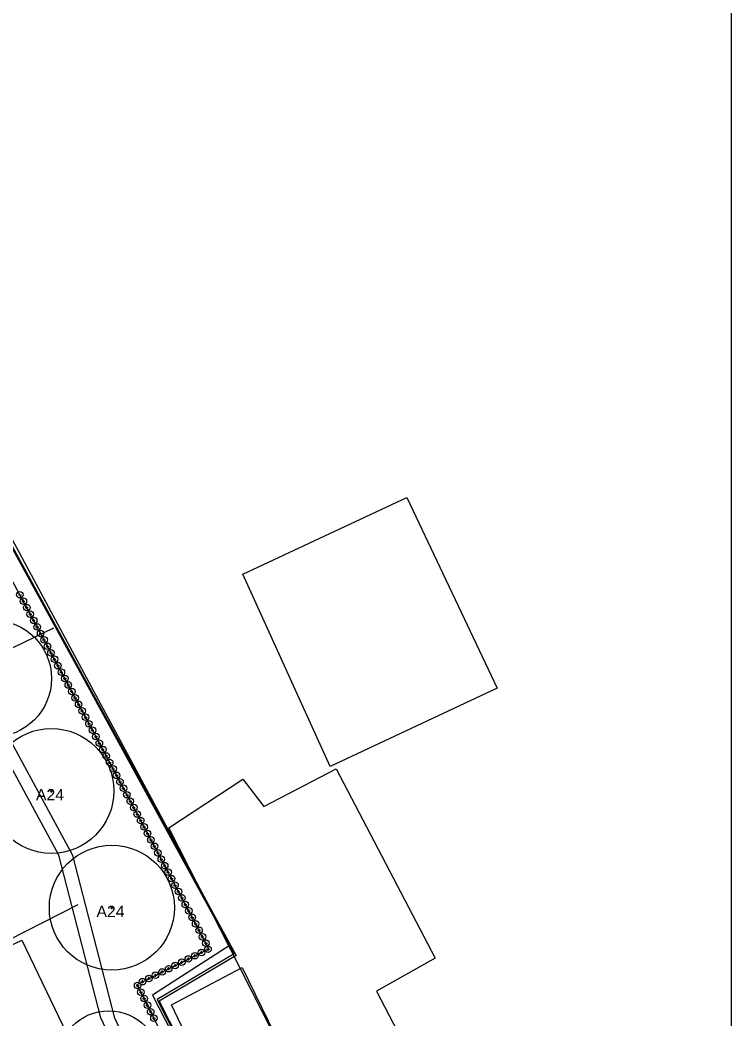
# Model space of a CAD drawing. Header units: millimetres. Extents: x 0 to 135, y -17 to 120.
# Drawn here: x 96.12 to 120, y 52.82 to 86.41 of the extents above; entities that cross this region are included whole.
import ezdxf

# ---------------------------------------------------------------- set-up
doc = ezdxf.new("R2010")
doc.units = ezdxf.units.MM
for name, color, linetype in [('Fence', 7, 'Continuous'), ('House', 7, 'Continuous'), ('Label', 7, 'Continuous'), ('Lot Boundary', 7, 'Continuous'), ('Plan View', 7, 'Continuous'), ('Plant', 7, 'Continuous'), ('Plant Row', 7, 'Continuous'), ('Region', 7, 'Continuous'), ('Sprinkler Line', 7, 'Continuous')]:
    doc.layers.add(name, color=color, linetype=linetype)
picture_1 = doc.add_image_def('image1.jpg', size_in_pixel=(8192, 8192))

# ---------------------------------------------------------------- blocks, each defined once
blk = doc.blocks.new('1')
at = {"flags": 1}
for tag in ['Export Name', 'Export Layer']:
    blk.add_attdef(tag, (0, 0), '', height=0.0254, dxfattribs=at)
at = {"layer": 'Plan View'}
image = blk.add_image(picture_1, insert=(0, 0), size_in_units=(120, 120), dxfattribs=dict(at, fade=50))
image.dxf.flags = 7
blk = doc.blocks.new('27')
at = {"layer": 'Region'}
blk.add_lwpolyline([(64.821, 16.135), (47.387, 45.257), (31.439, 73.695), (29.947, 76.615), (21.269, 96.585), (28.361, 102.197), (42.114, 109.413), (68.819, 118.294), (77.639, 101.149), (82.079, 93.44), (90.775, 78.391), (103.175, 55.304), (100.566, 53.62), (108.309, 38.555)], close=True, dxfattribs=at)
at = {"flags": 1}
for tag in ['Export Name', 'Export Layer']:
    blk.add_attdef(tag, (0, 0), '', height=0.0254, dxfattribs=at)
blk = doc.blocks.new('28')
at = {"layer": 'Region'}
blk.add_lwpolyline([(43.131, 53.427), (31.098, 74.909), (21.972, 95.987), (28.756, 101.559), (42.566, 108.747), (69.055, 117.711), (103.378, 54.961), (100.793, 53.427), (108.465, 38.325), (65.34, 16.116)], close=True, dxfattribs=at)
at = {"flags": 1}
for tag in ['Export Name', 'Export Layer']:
    blk.add_attdef(tag, (0, 0), '', height=0.0254, dxfattribs=at)
blk = doc.blocks.new('35')
at = {"layer": 'House'}
blk.add_lwpolyline([(91.67, 53.313), (96.175, 55.477), (97.691, 52.323), (93.185, 50.158)], close=True, dxfattribs=at)
at = {"flags": 1}
for tag in ['Export Name', 'Export Layer']:
    blk.add_attdef(tag, (0, 0), '', height=0.0254, dxfattribs=at)
blk = doc.blocks.new('36')
at = {"layer": 'House'}
blk.add_lwpolyline([(105.756, 50.088), (103.24, 49.018), (101.206, 53.296), (103.575, 54.554)], close=True, dxfattribs=at)
at = {"flags": 1}
for tag in ['Export Name', 'Export Layer']:
    blk.add_attdef(tag, (0, 0), '', height=0.0254, dxfattribs=at)
blk = doc.blocks.new('42')
at = {"layer": 'House'}
blk.add_lwpolyline([(103.603, 67.782), (109.113, 70.36), (112.145, 63.94), (106.535, 61.312)], close=True, dxfattribs=at)
at = {"flags": 1}
for tag in ['Export Name', 'Export Layer']:
    blk.add_attdef(tag, (0, 0), '', height=0.0254, dxfattribs=at)
blk = doc.blocks.new('43')
at = {"layer": 'House'}
blk.add_lwpolyline([(103.598, 60.882), (104.306, 59.972), (106.732, 61.236), (110.068, 54.867), (108.096, 53.755), (110.348, 49.406), (107.014, 47.622), (101.121, 59.254)], close=True, dxfattribs=at)
at = {"flags": 1}
for tag in ['Export Name', 'Export Layer']:
    blk.add_attdef(tag, (0, 0), '', height=0.0254, dxfattribs=at)
blk = doc.blocks.new('67')
at = {"layer": 'Fence'}
blk.add_lwpolyline([(85.28, 60.189), (97.25, 65.97)], dxfattribs=at)
at = {"flags": 1}
for tag in ['Export Name', 'Export Layer']:
    blk.add_attdef(tag, (0, 0), '', height=0.0254, dxfattribs=at)
blk = doc.blocks.new('123')
at = {"layer": 'Plant'}
for points in [[(95.163, 64.269), (95.265, 64.269)], [(95.214, 64.218), (95.214, 64.319)]]:
    blk.add_lwpolyline(points, dxfattribs=at)
blk.add_circle((95.214, 64.269), 1.963, dxfattribs=at)
at = {"flags": 1}
for tag in ['Export Name', 'Export Layer']:
    blk.add_attdef(tag, (0, 0), '', height=0.0254, dxfattribs=at)
blk = doc.blocks.new('124')
at = {"layer": 'Plant'}
for points in [[(97.118, 60.49), (97.22, 60.49)], [(97.169, 60.44), (97.169, 60.541)]]:
    blk.add_lwpolyline(points, dxfattribs=at)
blk.add_circle((97.169, 60.49), 2.1, dxfattribs=at)
at = {"flags": 1}
for tag in ['Export Name', 'Export Layer']:
    blk.add_attdef(tag, (0, 0), '', height=0.0254, dxfattribs=at)
blk = doc.blocks.new('125')
at = {"layer": 'Plant'}
for points in [[(99.151, 56.565), (99.253, 56.565)], [(99.202, 56.515), (99.202, 56.616)]]:
    blk.add_lwpolyline(points, dxfattribs=at)
blk.add_circle((99.202, 56.565), 2.1, dxfattribs=at)
at = {"flags": 1}
for tag in ['Export Name', 'Export Layer']:
    blk.add_attdef(tag, (0, 0), '', height=0.0254, dxfattribs=at)
blk = doc.blocks.new('255')
at = {"layer": 'Plant'}
for points in [[(99.099, 51.305), (99.099, 51.407)], [(99.048, 51.356), (99.149, 51.356)]]:
    blk.add_lwpolyline(points, dxfattribs=at)
blk.add_circle((99.099, 51.356), 1.74, dxfattribs=at)
at = {"flags": 1}
for tag in ['Export Name', 'Export Layer']:
    blk.add_attdef(tag, (0, 0), '', height=0.0254, dxfattribs=at)
blk = doc.blocks.new('319')
at = {"layer": 'Sprinkler Line'}
blk.add_lwpolyline([(98.056, 56.657), (87.587, 51.321)], dxfattribs=at)
at = {"flags": 1}
for tag in ['Export Name', 'Export Layer']:
    blk.add_attdef(tag, (0, 0), '', height=0.0254, dxfattribs=at)
blk = doc.blocks.new('378')
at = {"layer": 'Sprinkler Line'}
blk.add_lwpolyline([(101.765, 47.627), (99.305, 52.851), (97.894, 58.318), (75.926, 98.931)], dxfattribs=at)
at = {"flags": 1}
for tag in ['Export Name', 'Export Layer']:
    blk.add_attdef(tag, (0, 0), '', height=0.0254, dxfattribs=at)
blk = doc.blocks.new('385')
at = {"layer": 'Lot Boundary'}
blk.add_lwpolyline([(43.065, 53.479), (31.032, 74.961), (21.906, 96.039), (28.69, 101.612), (42.5, 108.799), (68.989, 117.764), (103.311, 55.014), (100.727, 53.479), (108.399, 38.377), (65.274, 16.169)], close=True, dxfattribs=at)
at = {"flags": 1}
for tag in ['Export Name', 'Export Layer']:
    blk.add_attdef(tag, (0, 0), '', height=0.0254, dxfattribs=at)
blk = doc.blocks.new('404')
at = {"layer": 'Plant Row'}
for points in [[(107.739, 38.539), (100.048, 53.987), (102.461, 55.183), (100.217, 59.408), (98.101, 63.374), (96.216, 66.894), (94.598, 69.905), (93.178, 72.541), (91.908, 74.891), (90.713, 77.095), (89.608, 79.129), (89.104, 80.054), (83.218, 90.835), (68.566, 117.602)], [(96.062, 67.087), (96.163, 67.087)], [(96.178, 66.87), (96.28, 66.87)], [(96.229, 66.819), (96.229, 66.921)], [(96.294, 66.653), (96.396, 66.653)], [(96.345, 66.602), (96.345, 66.704)], [(96.41, 66.436), (96.512, 66.436)], [(96.461, 66.386), (96.461, 66.487)], [(96.526, 66.22), (96.628, 66.22)], [(96.577, 66.169), (96.577, 66.271)], [(96.642, 66.003), (96.744, 66.003)], [(96.693, 65.952), (96.693, 66.054)], [(96.809, 65.735), (96.809, 65.837)], [(96.758, 65.786), (96.86, 65.786)], [(96.875, 65.569), (96.976, 65.569)], [(96.925, 65.519), (96.925, 65.62)], [(96.991, 65.353), (97.092, 65.353)], [(97.041, 65.302), (97.041, 65.403)], [(97.157, 65.085), (97.157, 65.187)], [(97.107, 65.136), (97.208, 65.136)], [(97.223, 64.919), (97.324, 64.919)], [(97.274, 64.868), (97.274, 64.97)], [(97.339, 64.702), (97.44, 64.702)], [(97.39, 64.652), (97.39, 64.753)], [(97.506, 64.435), (97.506, 64.536)], [(97.455, 64.486), (97.557, 64.486)], [(97.571, 64.269), (97.673, 64.269)], [(97.622, 64.218), (97.622, 64.32)], [(97.687, 64.052), (97.789, 64.052)], [(97.738, 64.001), (97.738, 64.103)], [(97.803, 63.835), (97.905, 63.835)], [(97.854, 63.784), (97.854, 63.886)], [(97.919, 63.618), (98.021, 63.618)], [(97.97, 63.568), (97.97, 63.669)], [(98.035, 63.402), (98.137, 63.402)], [(98.086, 63.351), (98.086, 63.452)], [(98.151, 63.185), (98.253, 63.185)], [(98.202, 63.134), (98.202, 63.236)], [(98.267, 62.968), (98.368, 62.968)], [(98.318, 62.917), (98.318, 63.019)], [(98.383, 62.751), (98.484, 62.751)], [(98.433, 62.7), (98.433, 62.802)], [(98.498, 62.534), (98.6, 62.534)], [(98.549, 62.483), (98.549, 62.585)], [(98.614, 62.317), (98.716, 62.317)], [(98.665, 62.266), (98.665, 62.368)], [(98.781, 62.049), (98.781, 62.151)], [(98.73, 62.1), (98.831, 62.1)], [(98.846, 61.883), (98.947, 61.883)], [(98.896, 61.832), (98.896, 61.934)], [(98.961, 61.666), (99.063, 61.666)], [(99.012, 61.615), (99.012, 61.717)], [(99.128, 61.398), (99.128, 61.5)], [(99.077, 61.449), (99.179, 61.449)], [(99.193, 61.232), (99.294, 61.232)], [(99.244, 61.181), (99.244, 61.283)], [(99.309, 61.015), (99.41, 61.015)], [(99.359, 60.965), (99.359, 61.066)], [(99.424, 60.798), (99.526, 60.798)], [(99.475, 60.748), (99.475, 60.849)], [(99.54, 60.581), (99.642, 60.581)], [(99.591, 60.531), (99.591, 60.632)], [(99.656, 60.364), (99.757, 60.364)], [(99.707, 60.314), (99.707, 60.415)], [(99.772, 60.148), (99.873, 60.148)], [(99.822, 60.097), (99.822, 60.198)], [(99.887, 59.931), (99.989, 59.931)], [(99.938, 59.88), (99.938, 59.981)], [(100.003, 59.714), (100.105, 59.714)], [(100.054, 59.663), (100.054, 59.764)], [(100.119, 59.497), (100.22, 59.497)], [(100.17, 59.446), (100.17, 59.548)], [(100.234, 59.28), (100.336, 59.28)], [(100.285, 59.229), (100.285, 59.33)], [(100.35, 59.063), (100.451, 59.063)], [(100.401, 59.012), (100.401, 59.113)], [(100.465, 58.845), (100.567, 58.845)], [(100.516, 58.795), (100.516, 58.896)], [(100.58, 58.628), (100.682, 58.628)], [(100.631, 58.577), (100.631, 58.679)], [(100.747, 58.36), (100.747, 58.462)], [(100.696, 58.411), (100.797, 58.411)], [(100.811, 58.194), (100.913, 58.194)], [(100.862, 58.143), (100.862, 58.245)], [(100.927, 57.977), (101.028, 57.977)], [(100.977, 57.926), (100.977, 58.028)], [(101.093, 57.709), (101.093, 57.81)], [(101.042, 57.76), (101.143, 57.76)], [(101.157, 57.542), (101.259, 57.542)], [(101.208, 57.492), (101.208, 57.593)], [(101.273, 57.325), (101.374, 57.325)], [(101.323, 57.274), (101.323, 57.376)], [(101.388, 57.108), (101.49, 57.108)], [(101.439, 57.057), (101.439, 57.159)], [(101.503, 56.891), (101.605, 56.891)], [(101.554, 56.84), (101.554, 56.942)], [(101.619, 56.674), (101.72, 56.674)], [(101.669, 56.623), (101.669, 56.725)], [(101.734, 56.457), (101.836, 56.457)], [(101.785, 56.406), (101.785, 56.507)], [(101.849, 56.24), (101.951, 56.24)], [(101.9, 56.189), (101.9, 56.29)], [(101.965, 56.022), (102.066, 56.022)], [(102.016, 55.972), (102.016, 56.073)], [(102.08, 55.805), (102.182, 55.805)], [(102.131, 55.754), (102.131, 55.856)], [(102.195, 55.588), (102.297, 55.588)], [(102.246, 55.537), (102.246, 55.639)], [(102.211, 55.008), (102.211, 55.11)], [(102.311, 55.371), (102.412, 55.371)], [(102.362, 55.32), (102.362, 55.422)], [(102.381, 55.168), (102.483, 55.168)], [(102.432, 55.117), (102.432, 55.219)], [(101.55, 54.681), (101.55, 54.782)], [(101.72, 54.841), (101.822, 54.841)], [(101.771, 54.79), (101.771, 54.892)], [(101.94, 54.95), (102.042, 54.95)], [(101.991, 54.899), (101.991, 55.001)], [(102.161, 55.059), (102.262, 55.059)], [(100.89, 54.353), (100.89, 54.455)], [(101.059, 54.513), (101.161, 54.513)], [(101.11, 54.462), (101.11, 54.564)], [(101.279, 54.622), (101.381, 54.622)], [(101.33, 54.572), (101.33, 54.673)], [(101.5, 54.732), (101.601, 54.732)], [(100.229, 54.026), (100.229, 54.127)], [(100.398, 54.186), (100.5, 54.186)], [(100.449, 54.135), (100.449, 54.237)], [(100.618, 54.295), (100.72, 54.295)], [(100.669, 54.244), (100.669, 54.346)], [(100.839, 54.404), (100.94, 54.404)], [(100.017, 53.947), (100.119, 53.947)], [(100.068, 53.897), (100.068, 53.998)], [(100.177, 53.676), (100.177, 53.778)], [(100.178, 54.077), (100.279, 54.077)], [(100.127, 53.727), (100.228, 53.727)], [(100.236, 53.507), (100.338, 53.507)], [(100.287, 53.456), (100.287, 53.558)], [(100.346, 53.287), (100.447, 53.287)], [(100.396, 53.236), (100.396, 53.338)], [(100.506, 53.016), (100.506, 53.118)], [(100.455, 53.067), (100.557, 53.067)], [(100.565, 52.847), (100.666, 52.847)], [(100.616, 52.796), (100.616, 52.898)]]:
    blk.add_lwpolyline(points, dxfattribs=at)
for centre in [(96.113, 67.087), (96.229, 66.87), (96.345, 66.653), (96.461, 66.436), (96.577, 66.22), (96.693, 66.003), (96.809, 65.786), (96.925, 65.569), (97.041, 65.353), (97.157, 65.136), (97.274, 64.919), (97.39, 64.702), (97.506, 64.486), (97.622, 64.269), (97.738, 64.052), (97.854, 63.835), (97.97, 63.618), (98.086, 63.402), (98.202, 63.185), (98.318, 62.968), (98.433, 62.751), (98.549, 62.534), (98.665, 62.317), (98.781, 62.1), (98.896, 61.883), (99.012, 61.666), (99.128, 61.449), (99.244, 61.232), (99.359, 61.015), (99.475, 60.798), (99.591, 60.581), (99.707, 60.364), (99.822, 60.148), (99.938, 59.931), (100.054, 59.714), (100.17, 59.497), (100.285, 59.28), (100.401, 59.063), (100.516, 58.845), (100.631, 58.628), (100.747, 58.411), (100.862, 58.194), (100.977, 57.977), (101.093, 57.76), (101.208, 57.542), (101.323, 57.325), (101.439, 57.108), (101.554, 56.891), (101.669, 56.674), (101.785, 56.457), (101.9, 56.24), (102.016, 56.022), (102.131, 55.805), (102.246, 55.588), (102.362, 55.371), (102.211, 55.059), (102.432, 55.168), (101.55, 54.732), (101.771, 54.841), (101.991, 54.95), (100.89, 54.404), (101.11, 54.513), (101.33, 54.622), (100.229, 54.077), (100.449, 54.186), (100.669, 54.295), (100.068, 53.947), (100.177, 53.727), (100.287, 53.507), (100.396, 53.287), (100.506, 53.067), (100.616, 52.847)]:
    blk.add_circle(centre, 0.11, dxfattribs=at)
at = {"flags": 1}
for tag in ['Export Name', 'Export Layer']:
    blk.add_attdef(tag, (0, 0), '', height=0.0254, dxfattribs=at)
blk = doc.blocks.new('413')
at = {"layer": 'Sprinkler Line'}
blk.add_lwpolyline([(101.295, 47.637), (98.836, 52.862), (97.424, 58.328), (68.725, 111.407)], dxfattribs=at)
at = {"flags": 1}
for tag in ['Export Name', 'Export Layer']:
    blk.add_attdef(tag, (0, 0), '', height=0.0254, dxfattribs=at)
blk = doc.blocks.new('601')
at = {"flags": 1}
for tag in ['Export Name', 'Export Layer']:
    blk.add_attdef(tag, (0, 0), '', height=0.0254, dxfattribs=at)
at = {"layer": 'Label', "insert": (96.652, 60.554), "char_height": 0.37948, "attachment_point": 1}
blk.add_mtext('\\fArial|b0|i0;A24', dxfattribs=at)
blk = doc.blocks.new('632')
at = {"flags": 1}
for tag in ['Export Name', 'Export Layer']:
    blk.add_attdef(tag, (0, 0), '', height=0.0254, dxfattribs=at)
at = {"layer": 'Label', "insert": (98.685, 56.629), "char_height": 0.37948, "attachment_point": 1}
blk.add_mtext('\\fArial|b0|i0;A24', dxfattribs=at)

msp = doc.modelspace()

# ---------------------------------------------------------------- block references
at = {"layer": 'Fence', "color": 7}
msp.add_blockref('67', (0, 0), dxfattribs=at)
at = {"layer": 'House', "color": 7}
for name in ['42', '43', '35', '36']:
    msp.add_blockref(name, (0, 0), dxfattribs=at)
at = {"layer": 'Label', "color": 7}
for name in ['601', '632']:
    msp.add_blockref(name, (0, 0), dxfattribs=at)
at = {"layer": 'Lot Boundary', "color": 7}
msp.add_blockref('385', (0, 0), dxfattribs=at)
at = {"layer": 'Plan View', "color": 7}
msp.add_blockref('1', (0, 0), dxfattribs=at)
at = {"layer": 'Plant', "color": 7}
for name in ['123', '124', '125', '255']:
    msp.add_blockref(name, (0, 0), dxfattribs=at)
at = {"layer": 'Plant Row', "color": 7}
msp.add_blockref('404', (0, 0), dxfattribs=at)
at = {"layer": 'Region', "color": 7}
for name in ['27', '28']:
    msp.add_blockref(name, (0, 0), dxfattribs=at)
at = {"layer": 'Sprinkler Line', "color": 7}
for name in ['413', '378', '319']:
    msp.add_blockref(name, (0, 0), dxfattribs=at)

doc.saveas('drawing.dxf')
